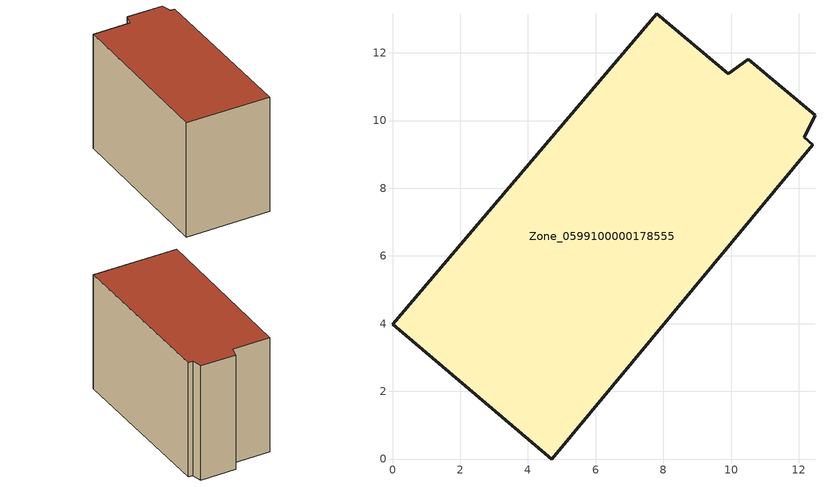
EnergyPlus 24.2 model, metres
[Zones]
Zone_0599100000178555
 floor ground (C_G): 4.71,0 0,3.98 7.81,13.15 9.91,11.39 10.51,11.81 12.48,10.16 12.16,9.5 12.42,9.28 z0
 wall outside (C_F): 12.16,9.5 12.48,10.16 10.51,11.81 9.91,11.39 7.81,13.15 0,3.98 4.71,0 12.42,9.28 12.16,9.5 z0:8.67
 roof outside (C_R): 4.71,0 12.42,9.28 12.16,9.5 12.48,10.16 10.51,11.81 9.91,11.39 7.81,13.15 0,3.98 z8.67
[BUILDING]
Pand.0599100000178555: North Axis=0; Terrain=City; Loads Convergence Tolerance Value=0.04; Temperature Convergence Tolerance Value=0.4; Solar Distribution=FullExterior; Maximum Number of Warmup Days=25; Minimum Number of Warmup Days=1
[Site:Location]
Rotterdam.The.Hague.AP_ZH_NLD Design_Conditions: Latitude=51.96; Longitude=4.45; Time Zone=1; Elevation=-4.5
[SITE:GROUNDTEMPERATURE:BUILDINGSURFACE]
18, 18, 18, 18, 18, 18, 18, 18, 18, 18, 18, 18
[MATERIAL] Thermal Absorptance=0.9; Solar Absorptance=0.7; Visible Absorptance=0.7
Name | Roughness | Thickness | Conductivity | Density | Specific Heat
G.TI.1946-1964 | MediumSmooth | 0.15 | 1 | 540 | 1210
F.TI.1946-1964 | Rough | 0.3 | 0.857143 | 1920 | 840
R.TI.1946-1964 | MediumRough | 0.2 | 0.277778 | 1500 | 1000
[CONSTRUCTION]
C_G: G.TI.1946-1964
C_F: F.TI.1946-1964
C_R: R.TI.1946-1964
[ZONE]
Zone_0599100000178555: Type=1; Multiplier=1; Ceiling Height=Autocalculate; Volume=Autocalculate; Floor Area=autocalculate; Part of Total Floor Area=Yes
[ZONEINFILTRATION:DESIGNFLOWRATE]
Infil_Zone_0599100000178555: Zone or ZoneList or Space or SpaceList=Zone_0599100000178555; Schedule=AlwaysOn; Design Flow Rate Calculation Method=Flow/Area; Flow Rate per Floor Area=0.003; Constant Term Coefficient=1; Temperature Term Coefficient=0; Velocity Term Coefficient=0; Velocity Squared Term Coefficient=0
[HVACTEMPLATE:ZONE:IDEALLOADSAIRSYSTEM]
Zone_0599100000178555: Maximum Heating Supply Air Temperature=50; Minimum Cooling Supply Air Temperature=13; Maximum Heating Supply Air Humidity Ratio=0.0156; Minimum Cooling Supply Air Humidity Ratio=0.0077; Heating Limit=NoLimit; Cooling Limit=NoLimit; Dehumidification Control Type=ConstantSensibleHeatRatio; Cooling Sensible Heat Ratio=0.7; Dehumidification Setpoint=60; Humidification Control Type=None; Humidification Setpoint=30; Outdoor Air Method=None; Outdoor Air Flow Rate per Person=0.00944; Outdoor Air Flow Rate per Zone Floor Area=0; Outdoor Air Flow Rate per Zone=0; Demand Controlled Ventilation Type=None; Outdoor Air Economizer Type=NoEconomizer; Heat Recovery Type=None; Sensible Heat Recovery Effectiveness=0.7; Latent Heat Recovery Effectiveness=0.65
[ZONECONTROL:THERMOSTAT]
ThermostatControl_Zone_0599100000178555: Zone or ZoneList=Zone_0599100000178555; Control Type Schedule=DualSetpointControlType; Control 1=Thermostat_Zone_0599100000178555; Temperature Difference Between Cutout And Setpoint=0
[THERMOSTATSETPOINT:DUALSETPOINT]
Thermostat_Zone_0599100000178555: Heating Setpoint Temperature Schedule=HeatingSetpoint_Zone_0599100000178555; Cooling Setpoint Temperature Schedule=CoolingSetpoint_Zone_0599100000178555
[SCHEDULE:COMPACT]
HeatingSetpoint_Zone_0599100000178555: Through: 12/31, For: AllDays, Until: 24:00, 21
CoolingSetpoint_Zone_0599100000178555: Through: 12/31, For: AllDays, Until: 24:00, 24
DualSetpointControlType: Through: 12/31, For: AllDays, Until: 24:00, 4
AlwaysOn: Through: 12/31, For: AllDays, Until: 24:00, 1
